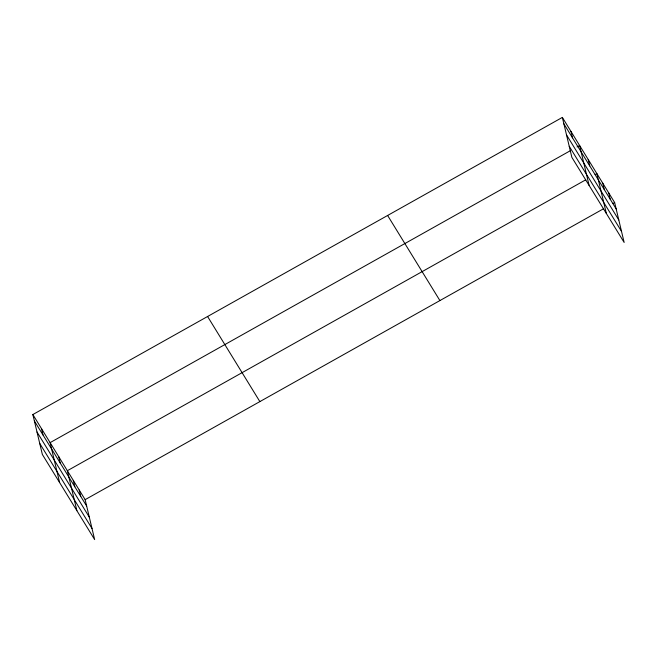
<?xml version="1.0" encoding="UTF-8"?>
<svg xmlns="http://www.w3.org/2000/svg" width="657" height="657" viewBox="0 0 657 657"><rect width="100%" height="100%" fill="white"/><g stroke="black" fill="none" stroke-linecap="round" stroke-linejoin="round"><path stroke-width="0.99" d="M32.85 414.551L85.139 499.649L94.649 539.586L42.36 454.48L32.85 414.551L562.351 117.414L614.64 202.52L624.15 242.449L571.861 157.352L562.351 117.414M570.186 150.79L50.104 442.637L59.615 482.567M577.035 146.938L579.605 145.501L589.115 185.43M585.724 179.829L67.359 470.716L76.869 510.645M595.143 174.548L596.86 173.579L606.37 213.517M85.139 499.649L603.504 208.77M612.924 203.481L614.64 202.52M563.87 123.803L616.159 208.901M566.506 134.874L618.795 219.972M569.225 146.281L621.514 231.379M387.614 215.471L439.903 300.569M207.587 316.493L259.868 401.599M34.369 420.932L86.658 506.038M37.006 432.002L89.295 517.108M39.724 443.409L92.013 528.515M608.711 192.871L610.23 199.26M602.789 183.229L604.309 189.61M588.229 159.544L589.756 165.925M570.974 131.457L572.502 137.839M79.21 490.007L80.729 496.388M73.288 480.366L74.808 486.747M58.736 456.672L60.255 463.062M41.481 428.594L43.001 434.975"/></g></svg>
